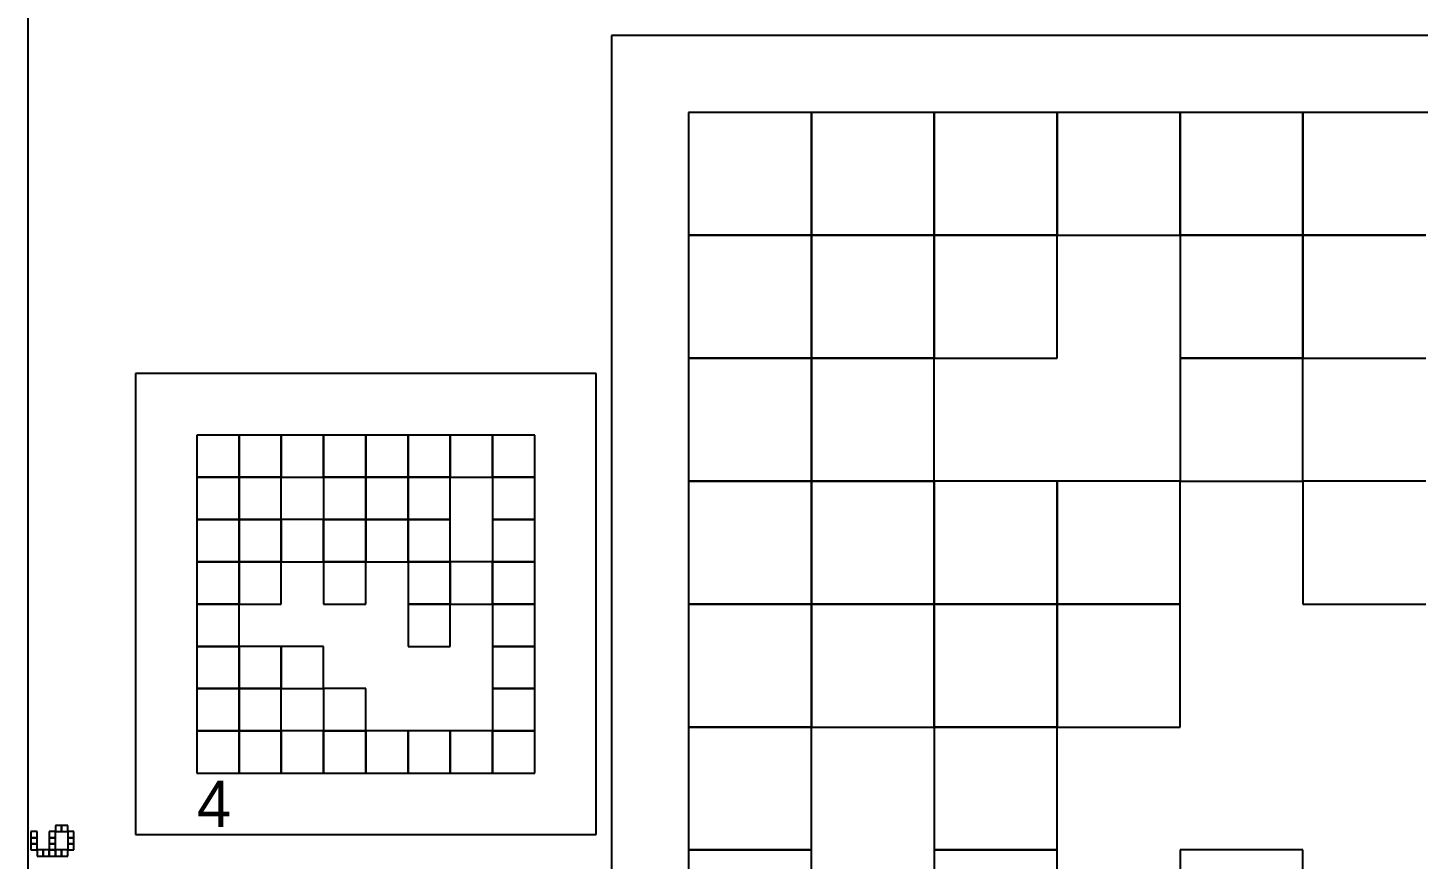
# Model space of a CAD drawing. Extents: x 0 to 490, y -8 to 329.
# Drawn here: x 0 to 90.5, y 228.4 to 282.5 of the extents above; entities that cross this region are included whole.
import ezdxf

# ---------------------------------------------------------------- set-up
doc = ezdxf.new("R2010")
doc.units = 0
for name, color, linetype in [('BLACK_POCKET', 7, 'CONTINUOUS'), ('BOARD_TEXT', 2, 'CONTINUOUS'), ('CUT', 1, 'CONTINUOUS'), ('LABEL', 3, 'CONTINUOUS'), ('QUIET_ZONE', 4, 'CONTINUOUS'), ('TAG_BOUNDARY', 8, 'CONTINUOUS')]:
    doc.layers.add(name, color=color, linetype=linetype)

msp = doc.modelspace()

# ---------------------------------------------------------------- linework, layer by layer
at = {"layer": 'BLACK_POCKET'}
for p, q in [((51, 277), (43, 277)), ((43, 277), (43, 269)), ((51, 269), (51, 277)), ((59, 277), (51, 277)), ((51, 277), (51, 269)), ((59, 269), (59, 277)), ((67, 277), (59, 277)), ((59, 277), (59, 269)), ((67, 269), (67, 277)), ((75, 277), (67, 277)), ((67, 277), (67, 269)), ((75, 269), (75, 277)), ((83, 277), (75, 277)), ((75, 277), (75, 269)), ((83, 269), (83, 277)), ((91, 277), (83, 277)), ((83, 277), (83, 269)), ((43, 269), (51, 269)), ((51, 269), (43, 269)), ((43, 269), (43, 261)), ((51, 269), (59, 269)), ((51, 261), (51, 269)), ((59, 269), (51, 269)), ((51, 269), (51, 261)), ((59, 269), (67, 269)), ((59, 261), (59, 269)), ((67, 269), (59, 269)), ((59, 269), (59, 261)), ((67, 269), (75, 269)), ((67, 261), (67, 269)), ((75, 269), (83, 269)), ((83, 269), (75, 269)), ((75, 269), (75, 261)), ((83, 269), (91, 269)), ((83, 261), (83, 269)), ((91, 269), (83, 269)), ((83, 269), (83, 261)), ((43, 261), (51, 261)), ((51, 261), (43, 261)), ((43, 261), (43, 253)), ((51, 261), (59, 261)), ((51, 253), (51, 261)), ((59, 261), (51, 261)), ((51, 261), (51, 253)), ((59, 261), (67, 261)), ((59, 253), (59, 261)), ((75, 261), (83, 261)), ((83, 261), (75, 261)), ((75, 261), (75, 253)), ((83, 261), (91, 261)), ((83, 253), (83, 261)), ((13.75, 256), (11, 256)), ((11, 256), (11, 253.25)), ((13.75, 253.25), (13.75, 256)), ((16.5, 256), (13.75, 256)), ((13.75, 256), (13.75, 253.25)), ((16.5, 253.25), (16.5, 256)), ((19.25, 256), (16.5, 256)), ((16.5, 256), (16.5, 253.25)), ((19.25, 253.25), (19.25, 256)), ((22, 256), (19.25, 256)), ((19.25, 256), (19.25, 253.25)), ((22, 253.25), (22, 256)), ((24.75, 256), (22, 256)), ((22, 256), (22, 253.25)), ((24.75, 253.25), (24.75, 256)), ((27.5, 256), (24.75, 256)), ((24.75, 256), (24.75, 253.25)), ((27.5, 253.25), (27.5, 256)), ((30.25, 256), (27.5, 256)), ((27.5, 256), (27.5, 253.25)), ((30.25, 253.25), (30.25, 256)), ((33, 256), (30.25, 256)), ((30.25, 256), (30.25, 253.25)), ((33, 253.25), (33, 256)), ((11, 253.25), (13.75, 253.25)), ((13.75, 253.25), (11, 253.25)), ((11, 253.25), (11, 250.5)), ((13.75, 253.25), (16.5, 253.25)), ((13.75, 250.5), (13.75, 253.25)), ((16.5, 253.25), (13.75, 253.25)), ((13.75, 253.25), (13.75, 250.5)), ((16.5, 253.25), (19.25, 253.25)), ((16.5, 250.5), (16.5, 253.25)), ((19.25, 253.25), (22, 253.25)), ((22, 253.25), (19.25, 253.25)), ((19.25, 253.25), (19.25, 250.5)), ((22, 253.25), (24.75, 253.25)), ((22, 250.5), (22, 253.25)), ((24.75, 253.25), (22, 253.25)), ((22, 253.25), (22, 250.5)), ((24.75, 253.25), (27.5, 253.25)), ((24.75, 250.5), (24.75, 253.25)), ((27.5, 253.25), (24.75, 253.25)), ((24.75, 253.25), (24.75, 250.5)), ((27.5, 253.25), (30.25, 253.25)), ((27.5, 250.5), (27.5, 253.25)), ((30.25, 253.25), (33, 253.25)), ((33, 253.25), (30.25, 253.25)), ((30.25, 253.25), (30.25, 250.5)), ((33, 250.5), (33, 253.25)), ((43, 253), (51, 253)), ((51, 253), (43, 253)), ((43, 253), (43, 245)), ((51, 253), (59, 253)), ((51, 245), (51, 253)), ((59, 253), (51, 253)), ((51, 253), (51, 245)), ((59, 245), (59, 253)), ((67, 253), (59, 253)), ((59, 253), (59, 245)), ((67, 245), (67, 253)), ((75, 253), (67, 253)), ((67, 253), (67, 245)), ((75, 253), (83, 253)), ((75, 245), (75, 253)), ((91, 253), (83, 253)), ((83, 253), (83, 245)), ((11, 250.5), (13.75, 250.5)), ((13.75, 250.5), (11, 250.5)), ((11, 250.5), (11, 247.75)), ((13.75, 250.5), (16.5, 250.5)), ((13.75, 247.75), (13.75, 250.5)), ((16.5, 250.5), (13.75, 250.5)), ((13.75, 250.5), (13.75, 247.75)), ((16.5, 247.75), (16.5, 250.5)), ((19.25, 250.5), (16.5, 250.5)), ((16.5, 250.5), (16.5, 247.75)), ((19.25, 250.5), (22, 250.5)), ((19.25, 247.75), (19.25, 250.5)), ((22, 250.5), (19.25, 250.5)), ((19.25, 250.5), (19.25, 247.75)), ((22, 250.5), (24.75, 250.5)), ((22, 247.75), (22, 250.5)), ((24.75, 250.5), (22, 250.5)), ((22, 250.5), (22, 247.75)), ((24.75, 250.5), (27.5, 250.5)), ((24.75, 247.75), (24.75, 250.5)), ((27.5, 250.5), (24.75, 250.5)), ((24.75, 250.5), (24.75, 247.75)), ((27.5, 247.75), (27.5, 250.5)), ((30.25, 250.5), (33, 250.5)), ((33, 250.5), (30.25, 250.5)), ((30.25, 250.5), (30.25, 247.75)), ((33, 247.75), (33, 250.5)), ((11, 247.75), (13.75, 247.75)), ((13.75, 247.75), (11, 247.75)), ((11, 247.75), (11, 245)), ((13.75, 247.75), (16.5, 247.75)), ((13.75, 245), (13.75, 247.75)), ((16.5, 247.75), (13.75, 247.75)), ((13.75, 247.75), (13.75, 245)), ((16.5, 247.75), (19.25, 247.75)), ((16.5, 245), (16.5, 247.75)), ((19.25, 247.75), (22, 247.75)), ((22, 247.75), (19.25, 247.75)), ((19.25, 247.75), (19.25, 245)), ((22, 247.75), (24.75, 247.75)), ((22, 245), (22, 247.75)), ((24.75, 247.75), (27.5, 247.75)), ((27.5, 247.75), (24.75, 247.75)), ((24.75, 247.75), (24.75, 245)), ((27.5, 245), (27.5, 247.75)), ((30.25, 247.75), (27.5, 247.75)), ((27.5, 247.75), (27.5, 245)), ((30.25, 247.75), (33, 247.75)), ((30.25, 245), (30.25, 247.75)), ((33, 247.75), (30.25, 247.75)), ((30.25, 247.75), (30.25, 245)), ((33, 245), (33, 247.75)), ((11, 245), (13.75, 245)), ((13.75, 245), (11, 245)), ((11, 245), (11, 242.25)), ((13.75, 245), (16.5, 245)), ((13.75, 242.25), (13.75, 245)), ((19.25, 245), (22, 245)), ((24.75, 245), (27.5, 245)), ((27.5, 245), (24.75, 245)), ((24.75, 245), (24.75, 242.25)), ((27.5, 245), (30.25, 245)), ((27.5, 242.25), (27.5, 245)), ((30.25, 245), (33, 245)), ((33, 245), (30.25, 245)), ((30.25, 245), (30.25, 242.25)), ((33, 242.25), (33, 245)), ((43, 245), (51, 245)), ((51, 245), (43, 245)), ((43, 245), (43, 237)), ((51, 245), (59, 245)), ((51, 237), (51, 245)), ((59, 245), (51, 245)), ((51, 245), (51, 237)), ((59, 245), (67, 245)), ((59, 237), (59, 245)), ((67, 245), (59, 245)), ((59, 245), (59, 237)), ((67, 245), (75, 245)), ((67, 237), (67, 245)), ((75, 245), (67, 245)), ((67, 245), (67, 237)), ((75, 237), (75, 245)), ((83, 245), (91, 245)), ((11, 242.25), (13.75, 242.25)), ((13.75, 242.25), (11, 242.25)), ((11, 242.25), (11, 239.5)), ((13.75, 239.5), (13.75, 242.25)), ((16.5, 242.25), (13.75, 242.25)), ((13.75, 242.25), (13.75, 239.5)), ((16.5, 239.5), (16.5, 242.25)), ((19.25, 242.25), (16.5, 242.25)), ((16.5, 242.25), (16.5, 239.5)), ((19.25, 239.5), (19.25, 242.25)), ((24.75, 242.25), (27.5, 242.25)), ((30.25, 242.25), (33, 242.25)), ((33, 242.25), (30.25, 242.25)), ((30.25, 242.25), (30.25, 239.5)), ((33, 239.5), (33, 242.25)), ((11, 239.5), (13.75, 239.5)), ((13.75, 239.5), (11, 239.5)), ((11, 239.5), (11, 236.75)), ((13.75, 239.5), (16.5, 239.5)), ((13.75, 236.75), (13.75, 239.5)), ((16.5, 239.5), (13.75, 239.5)), ((13.75, 239.5), (13.75, 236.75)), ((16.5, 239.5), (19.25, 239.5)), ((16.5, 236.75), (16.5, 239.5)), ((22, 239.5), (19.25, 239.5)), ((19.25, 239.5), (19.25, 236.75)), ((22, 236.75), (22, 239.5)), ((30.25, 239.5), (33, 239.5)), ((33, 239.5), (30.25, 239.5)), ((30.25, 239.5), (30.25, 236.75)), ((33, 236.75), (33, 239.5)), ((11, 236.75), (13.75, 236.75)), ((13.75, 236.75), (11, 236.75)), ((11, 236.75), (11, 234)), ((13.75, 236.75), (16.5, 236.75)), ((13.75, 234), (13.75, 236.75)), ((16.5, 236.75), (13.75, 236.75)), ((13.75, 236.75), (13.75, 234)), ((16.5, 234), (16.5, 236.75)), ((19.25, 236.75), (16.5, 236.75)), ((16.5, 236.75), (16.5, 234)), ((19.25, 236.75), (22, 236.75)), ((19.25, 234), (19.25, 236.75)), ((22, 236.75), (19.25, 236.75)), ((19.25, 236.75), (19.25, 234)), ((22, 234), (22, 236.75)), ((24.75, 236.75), (22, 236.75)), ((22, 236.75), (22, 234)), ((24.75, 234), (24.75, 236.75)), ((27.5, 236.75), (24.75, 236.75)), ((24.75, 236.75), (24.75, 234)), ((27.5, 234), (27.5, 236.75)), ((30.25, 236.75), (27.5, 236.75)), ((27.5, 236.75), (27.5, 234)), ((30.25, 236.75), (33, 236.75)), ((30.25, 234), (30.25, 236.75)), ((33, 236.75), (30.25, 236.75)), ((30.25, 236.75), (30.25, 234)), ((33, 234), (33, 236.75)), ((43, 237), (51, 237)), ((51, 237), (43, 237)), ((43, 237), (43, 229)), ((51, 237), (59, 237)), ((51, 229), (51, 237)), ((59, 237), (67, 237)), ((67, 237), (59, 237)), ((59, 237), (59, 229)), ((67, 237), (75, 237)), ((67, 229), (67, 237)), ((11, 234), (13.75, 234)), ((13.75, 234), (16.5, 234)), ((16.5, 234), (19.25, 234)), ((19.25, 234), (22, 234)), ((22, 234), (24.75, 234)), ((24.75, 234), (27.5, 234)), ((27.5, 234), (30.25, 234)), ((30.25, 234), (33, 234)), ((43, 229), (51, 229)), ((51, 229), (43, 229)), ((43, 229), (43, 221)), ((51, 221), (51, 229)), ((59, 229), (67, 229)), ((67, 229), (59, 229)), ((59, 229), (59, 221)), ((67, 221), (67, 229)), ((83, 229), (75, 229)), ((75, 229), (75, 221)), ((83, 221), (83, 229))]:
    msp.add_line(p, q, dxfattribs=at)
at = {"layer": 'BOARD_TEXT'}
for p, q in [((0.6, 230.2), (0.2, 230.2)), ((0.2, 230.2), (0.2, 229.8)), ((0.6, 229.8), (0.6, 230.2)), ((1.8, 230.2), (1.4, 230.2)), ((1.4, 230.2), (1.4, 229.8)), ((2.2, 230.6), (1.8, 230.6)), ((1.8, 230.6), (1.8, 230.2)), ((1.8, 229.8), (1.8, 230.2)), ((1.8, 230.2), (2.2, 230.2)), ((2.2, 230.2), (2.2, 230.6)), ((2.6, 230.6), (2.2, 230.6)), ((2.2, 230.6), (2.2, 230.2)), ((2.2, 230.2), (2.6, 230.2)), ((2.6, 230.2), (2.6, 230.6)), ((3, 230.2), (2.6, 230.2)), ((2.6, 230.2), (2.6, 229.8)), ((3, 229.8), (3, 230.2)), ((0.6, 229.8), (0.2, 229.8)), ((0.2, 229.8), (0.2, 229.4)), ((0.2, 229.8), (0.6, 229.8)), ((0.6, 229.4), (0.2, 229.4)), ((0.2, 229.4), (0.2, 229)), ((0.2, 229.4), (0.6, 229.4)), ((0.2, 229), (0.6, 229)), ((0.6, 229.4), (0.6, 229.8)), ((0.6, 229), (0.6, 229.4)), ((1, 229), (0.6, 229)), ((0.6, 229), (0.6, 228.6)), ((1, 228.6), (1, 229)), ((1.4, 229), (1, 229)), ((1, 229), (1, 228.6)), ((1.8, 229.8), (1.4, 229.8)), ((1.4, 229.8), (1.4, 229.4)), ((1.4, 229.8), (1.8, 229.8)), ((1.8, 229.4), (1.4, 229.4)), ((1.4, 229.4), (1.4, 229)), ((1.4, 229.4), (1.8, 229.4)), ((1.4, 228.6), (1.4, 229)), ((1.8, 229), (1.4, 229)), ((1.4, 229), (1.4, 228.6)), ((1.4, 229), (1.8, 229)), ((1.8, 229.4), (1.8, 229.8)), ((1.8, 229), (1.8, 229.4)), ((1.8, 228.6), (1.8, 229)), ((2.2, 229), (1.8, 229)), ((1.8, 229), (1.8, 228.6)), ((2.2, 228.6), (2.2, 229)), ((2.6, 229), (2.2, 229)), ((2.2, 229), (2.2, 228.6)), ((3, 229.8), (2.6, 229.8)), ((2.6, 229.8), (2.6, 229.4)), ((2.6, 229.8), (3, 229.8)), ((3, 229.4), (2.6, 229.4)), ((2.6, 229.4), (2.6, 229)), ((2.6, 229.4), (3, 229.4)), ((2.6, 228.6), (2.6, 229)), ((2.6, 229), (3, 229)), ((3, 229.4), (3, 229.8)), ((3, 229), (3, 229.4)), ((0.6, 228.6), (1, 228.6)), ((1, 228.6), (1.4, 228.6)), ((1.4, 228.6), (1.8, 228.6)), ((1.8, 228.6), (2.2, 228.6)), ((2.2, 228.6), (2.6, 228.6))]:
    msp.add_line(p, q, dxfattribs=at)
at = {"layer": 'CUT'}
msp.add_line((0, 320), (0, 170), dxfattribs=at)
at = {"layer": 'QUIET_ZONE'}
for p, q in [((112, 282), (38, 282)), ((38, 282), (38, 208)), ((37, 260), (7, 260)), ((7, 260), (7, 230)), ((37, 230), (37, 260)), ((7, 230), (37, 230))]:
    msp.add_line(p, q, dxfattribs=at)
at = {"layer": 'TAG_BOUNDARY'}
for p, q in [((107, 277), (43, 277)), ((43, 277), (43, 213)), ((33, 256), (11, 256)), ((11, 256), (11, 234)), ((33, 234), (33, 256)), ((11, 234), (33, 234))]:
    msp.add_line(p, q, dxfattribs=at)

# ---------------------------------------------------------------- texts
at = {"layer": 'LABEL'}
msp.add_text('4', height=3, dxfattribs=at).set_placement((11, 230.5))

doc.saveas('drawing.dxf')
